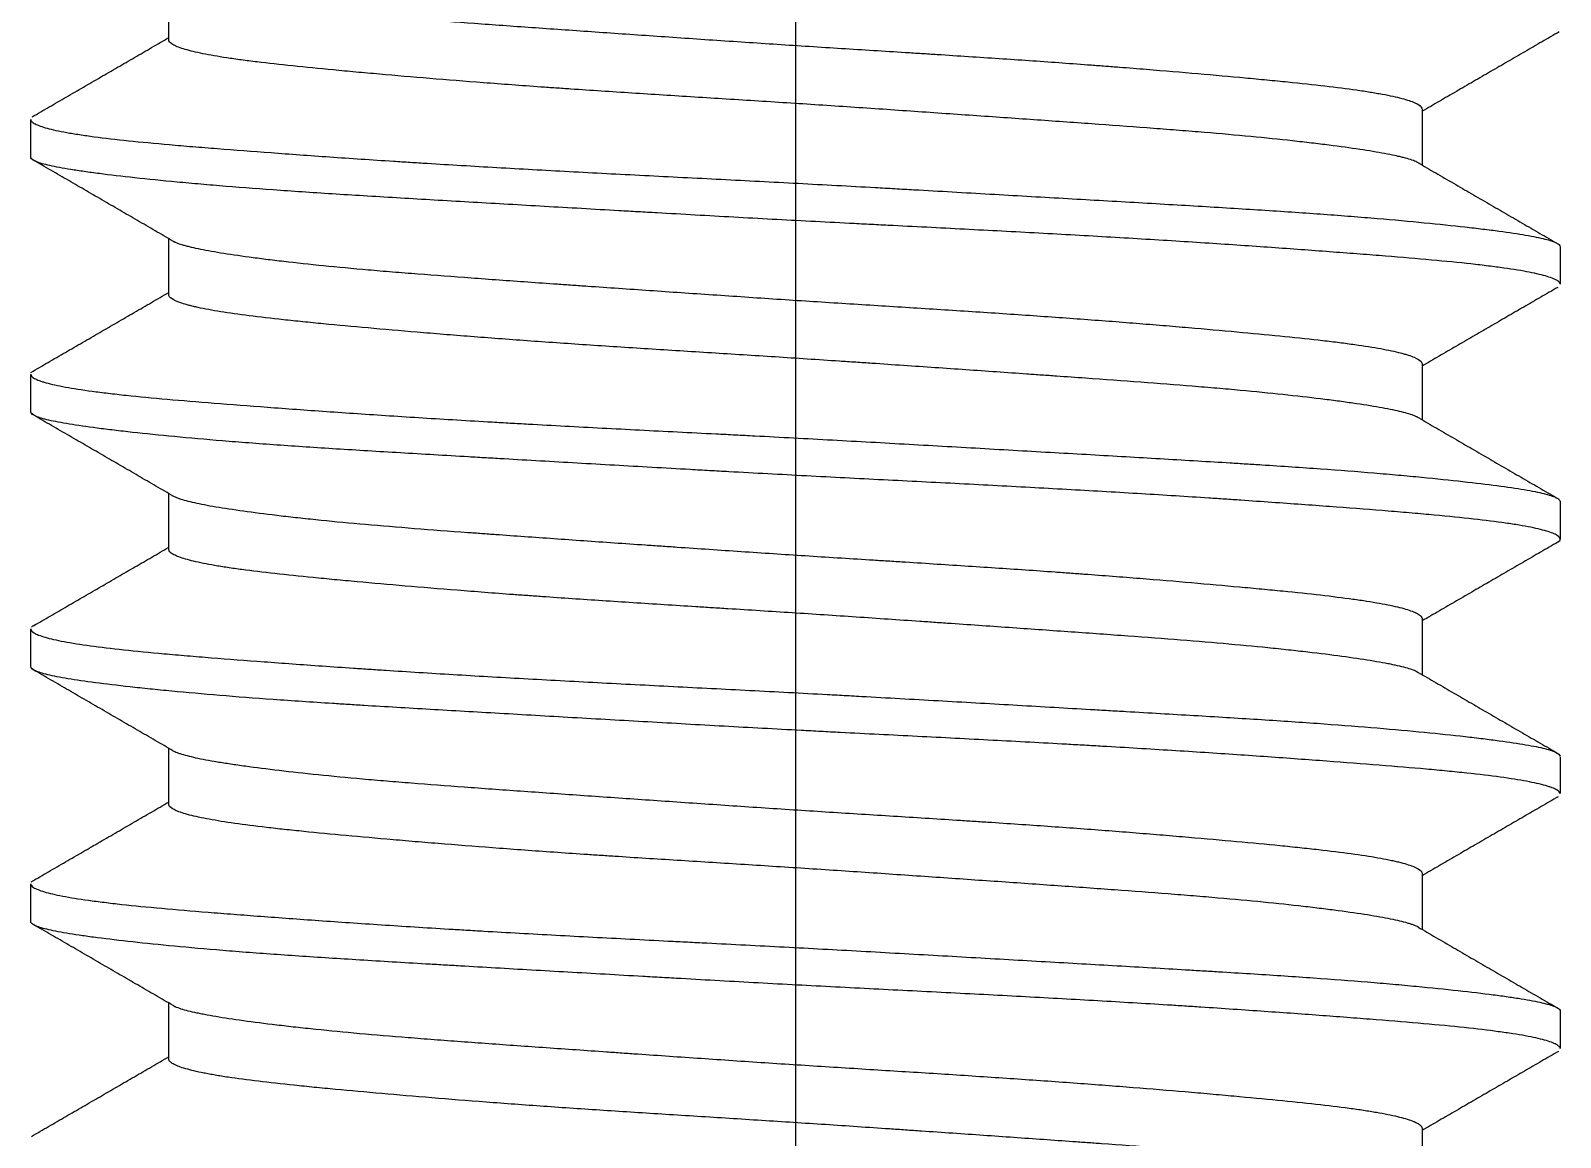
# Model space of a CAD drawing. Extents: x 0 to 1128, y 0 to 827.
# Drawn here: x 300.36 to 306.36, y 208.86 to 213.2 of the extents above; entities that cross this region are included whole.
import ezdxf

# ---------------------------------------------------------------- set-up
doc = ezdxf.new("R2010")
doc.units = 0
doc.header["$LTSCALE"] = 10
doc.header["$MEASUREMENT"] = 0
doc.linetypes.add('CENTER', pattern=[2, 1.25, -0.25, 0.25, -0.25])
doc.layers.add('1', color=7, linetype='CONTINUOUS')

msp = doc.modelspace()

# ---------------------------------------------------------------- linework, layer by layer
at = {"layer": '1', "color": 1, "linetype": 'CENTER', "lineweight": -3, "ltscale": 3}
msp.add_line((303.359, 275.5328), (303.359, 195.1403), dxfattribs=at)
at = {"layer": '1', "color": 7, "linetype": 'Continuous', "lineweight": -3}
for p, q in [((300.9005, 213.1649), (300.9005, 213.3851)), ((305.8175, 212.8937), (305.8175, 212.6741)), ((300.359, 212.7062), (300.359, 212.8528)), ((300.9005, 212.1654), (300.9005, 212.3853)), ((306.359, 212.3525), (306.359, 212.207)), ((300.359, 211.707), (300.359, 211.8521)), ((305.8175, 211.8941), (305.8175, 211.6742)), ((300.9005, 211.165), (300.9005, 211.385)), ((306.359, 211.3525), (306.359, 211.2063)), ((305.8175, 210.8941), (305.8175, 210.674)), ((300.359, 210.7068), (300.359, 210.8528)), ((300.9005, 210.1651), (300.9005, 210.3851)), ((306.359, 210.3521), (306.359, 210.2071)), ((305.8175, 209.8938), (305.8175, 209.6741)), ((300.359, 209.7066), (300.359, 209.8523)), ((300.9005, 209.1654), (300.9005, 209.3854)), ((306.359, 209.353), (306.359, 209.2065)), ((305.8175, 208.8943), (305.8175, 208.674))]:
    msp.add_line(p, q, dxfattribs=at)
for points, knots in [([(300.9089, 213.3806), (300.9106, 213.3793), (300.9125, 213.378), (300.9238, 213.3715), (300.9506, 213.3611), (300.994, 213.3506), (301.0329, 213.3427), (301.0539, 213.3387), (301.0773, 213.3346), (301.0934, 213.3319), (301.1018, 213.3305), (301.1448, 213.3236), (301.221, 213.3125), (301.357, 213.2957), (301.462, 213.2843), (301.5463, 213.2759), (301.5754, 213.2731), (301.6348, 213.2676), (301.6652, 213.2648), (301.7583, 213.2568), (301.8877, 213.2463), (302.0276, 213.2359), (302.1365, 213.2279), (302.1734, 213.2252), (302.2487, 213.2198), (302.2867, 213.2171), (302.4017, 213.209), (302.5578, 213.1981), (302.7192, 213.1869), (302.8422, 213.1784), (302.8836, 213.1755), (302.967, 213.1698), (303.0091, 213.1669), (303.1354, 213.1583), (303.2194, 213.1527), (303.3874, 213.1417), (303.4713, 213.1363), (303.6389, 213.1257), (303.7226, 213.1205), (303.8271, 213.1139), (303.848, 213.1126), (303.8896, 213.11), (303.9516, 213.106), (304.0127, 213.1021), (304.1338, 213.0942), (304.2922, 213.0836), (304.4636, 213.0712), (304.5564, 213.0642), (304.5934, 213.0614), (304.6117, 213.06), (304.6663, 213.0557), (304.7019, 213.0529), (304.8067, 213.0444), (304.8738, 213.0387), (305.0024, 213.0275), (305.064, 213.022), (305.1521, 213.0138), (305.1808, 213.0111), (305.2228, 213.0071), (305.2366, 213.0058), (305.2637, 213.0031), (305.2771, 213.0018), (305.3426, 212.9952), (305.4398, 212.9847), (305.5223, 212.9742), (305.5785, 212.9661), (305.6053, 212.9621), (305.6299, 212.958), (305.6458, 212.9552), (305.6535, 212.9538), (305.6909, 212.9469), (305.7418, 212.9357), (305.7929, 212.9187), (305.8101, 212.9073), (305.8163, 212.8991), (305.8174, 212.8965), (305.8175, 212.894)], [0, 0, 0, 0, 0.008082, 0.008082, 0.041757, 0.075432, 0.075432, 0.092269, 0.100687, 0.100687, 0.109106, 0.109106, 0.142781, 0.176455, 0.21013, 0.21013, 0.226967, 0.226967, 0.243804, 0.243804, 0.277479, 0.311154, 0.311154, 0.327991, 0.327991, 0.344828, 0.344828, 0.378503, 0.412177, 0.412177, 0.429015, 0.429015, 0.445852, 0.445852, 0.479526, 0.479526, 0.513201, 0.513201, 0.546876, 0.546876, 0.555294, 0.555294, 0.563713, 0.58055, 0.58055, 0.614225, 0.647899, 0.656318, 0.656318, 0.664737, 0.664737, 0.681574, 0.681574, 0.715249, 0.715249, 0.748923, 0.748923, 0.76576, 0.76576, 0.774179, 0.774179, 0.782598, 0.782598, 0.816272, 0.849947, 0.849947, 0.866784, 0.875203, 0.875203, 0.883621, 0.883621, 0.917296, 0.950971, 0.984645, 0.984645, 1, 1, 1, 1]), ([(305.8054, 212.6812), (305.8019, 212.6833), (305.7877, 212.6907), (305.7609, 212.6993), (305.734, 212.7059), (305.7227, 212.7086), (305.7168, 212.7099), (305.6982, 212.7139), (305.6849, 212.7166), (305.6419, 212.7246), (305.5768, 212.7354), (305.4964, 212.7465), (305.4302, 212.7549), (305.4072, 212.7577), (305.3712, 212.762), (305.3589, 212.7634), (305.3339, 212.7662), (305.3213, 212.7677), (305.257, 212.7747), (305.2025, 212.7804), (305.0874, 212.7913), (305.0268, 212.7967), (304.9315, 212.8046), (304.8826, 212.8086), (304.8321, 212.8125), (304.798, 212.8152), (304.7807, 212.8165), (304.6937, 212.8231), (304.5506, 212.8336), (304.325, 212.8496), (304.1672, 212.8606), (304.0461, 212.869), (304.0052, 212.8719), (303.9232, 212.8775), (303.8822, 212.8804), (303.7586, 212.8889), (303.6758, 212.8946), (303.5092, 212.9058), (303.4254, 212.9114), (303.2991, 212.9195), (303.2568, 212.9222), (303.1721, 212.9276), (303.1299, 212.9302), (303.0042, 212.9381), (302.8386, 212.9485), (302.677, 212.9589), (302.5572, 212.9668), (302.4977, 212.9709), (302.4387, 212.9749), (302.3996, 212.9776), (302.38, 212.979), (302.2833, 212.9859), (302.1334, 212.9969), (301.9223, 213.0137), (301.7908, 213.025), (301.7116, 213.0321), (301.6959, 213.0335), (301.665, 213.0362), (301.6497, 213.0376), (301.6046, 213.0418), (301.5754, 213.0445), (301.4903, 213.0525), (301.3836, 213.0629), (301.2787, 213.0747), (301.2257, 213.0813), (301.205, 213.084), (301.1949, 213.0853), (301.1652, 213.0893), (301.1464, 213.092), (301.0933, 213.1001), (301.0307, 213.111), (300.9842, 213.1222), (300.9555, 213.1307), (300.947, 213.1335), (300.932, 213.1392), (300.9255, 213.1421), (300.9095, 213.1507), (300.9032, 213.1563), (300.9006, 213.1633), (300.9004, 213.1649), (300.9005, 213.1664)], [0, 0, 0, 0, 0.014009, 0.047683, 0.056102, 0.056102, 0.064521, 0.064521, 0.081358, 0.081358, 0.115032, 0.148707, 0.148707, 0.165544, 0.165544, 0.173963, 0.173963, 0.182382, 0.182382, 0.216056, 0.216056, 0.249731, 0.249731, 0.266568, 0.274987, 0.274987, 0.283405, 0.283405, 0.31708, 0.350754, 0.384429, 0.384429, 0.401266, 0.401266, 0.418103, 0.418103, 0.451778, 0.451778, 0.485453, 0.485453, 0.50229, 0.50229, 0.519127, 0.519127, 0.552802, 0.586476, 0.586476, 0.603313, 0.611732, 0.611732, 0.620151, 0.620151, 0.653825, 0.6875, 0.721174, 0.721174, 0.729593, 0.729593, 0.738012, 0.738012, 0.754849, 0.754849, 0.788523, 0.822198, 0.830617, 0.830617, 0.839035, 0.839035, 0.855873, 0.855873, 0.889547, 0.923222, 0.923222, 0.940059, 0.940059, 0.956896, 0.956896, 0.990571, 0.990571, 1, 1, 1, 1]), ([(300.359, 212.8532), (300.359, 212.8529), (300.359, 212.8525), (300.3592, 212.8508), (300.3596, 212.8495), (300.3612, 212.8467), (300.3645, 212.8425), (300.3707, 212.8383), (300.3869, 212.8299), (300.4184, 212.8186), (300.4699, 212.8074), (300.5161, 212.7991), (300.5328, 212.7964), (300.5688, 212.7909), (300.5879, 212.7881), (300.6487, 212.7801), (300.7386, 212.7696), (300.846, 212.7594), (300.9332, 212.7517), (300.9784, 212.7479), (301.0262, 212.744), (301.0586, 212.7414), (301.0751, 212.7401), (301.1586, 212.7335), (301.2288, 212.7282), (301.3757, 212.7173), (301.5291, 212.7062), (301.6957, 212.695), (301.8041, 212.6879), (301.826, 212.6865), (301.8701, 212.6837), (301.9366, 212.6796), (302.0042, 212.6754), (302.1407, 212.6673), (302.3263, 212.6567), (302.5192, 212.6463), (302.6667, 212.6386), (302.7163, 212.6361), (302.8164, 212.6309), (302.8666, 212.6284), (303.0173, 212.6207), (303.1178, 212.6156), (303.3192, 212.6052), (303.42, 212.5998), (303.5714, 212.5915), (303.6471, 212.5873), (303.723, 212.5831), (303.7735, 212.5802), (303.7988, 212.5788), (303.9248, 212.5717), (304.0239, 212.566), (304.2191, 212.5548), (304.4111, 212.5438), (304.597, 212.5331), (304.734, 212.5252), (304.7793, 212.5225), (304.8681, 212.5173), (304.9117, 212.5147), (305.0402, 212.507), (305.2054, 212.4968), (305.3583, 212.4865), (305.4683, 212.4785), (305.5041, 212.4758), (305.5568, 212.4717), (305.5741, 212.4703), (305.6081, 212.4675), (305.6918, 212.4606), (305.8303, 212.4479), (305.9365, 212.4368), (306.0098, 212.4285), (306.0448, 212.4244), (306.0774, 212.4203), (306.0986, 212.4176), (306.1089, 212.4163), (306.1589, 212.4095), (306.1938, 212.4043), (306.2537, 212.3939), (306.3038, 212.3838), (306.3341, 212.3736), (306.3493, 212.3659), (306.353, 212.3632), (306.3575, 212.3584), (306.3587, 212.3563), (306.3589, 212.354)], [0, 0, 0, 0, 0.002067, 0.002067, 0.010138, 0.010138, 0.018208, 0.03435, 0.03435, 0.066633, 0.098916, 0.098916, 0.115057, 0.115057, 0.131199, 0.131199, 0.163482, 0.195765, 0.195765, 0.211907, 0.219977, 0.219977, 0.228048, 0.228048, 0.260331, 0.260331, 0.292614, 0.324897, 0.324897, 0.332968, 0.332968, 0.341039, 0.35718, 0.35718, 0.389463, 0.421746, 0.421746, 0.437888, 0.437888, 0.454029, 0.454029, 0.486312, 0.486312, 0.518595, 0.518595, 0.534737, 0.542808, 0.542808, 0.550878, 0.550878, 0.583161, 0.583161, 0.615444, 0.647728, 0.647728, 0.663869, 0.663869, 0.680011, 0.680011, 0.712294, 0.744577, 0.744577, 0.760718, 0.760718, 0.768789, 0.768789, 0.77686, 0.809143, 0.841426, 0.841426, 0.857567, 0.865638, 0.865638, 0.873709, 0.873709, 0.905992, 0.905992, 0.938275, 0.970558, 0.970558, 0.986699, 0.986699, 1, 1, 1, 1]), ([(306.3589, 212.2073), (306.3584, 212.2113), (306.3551, 212.2154), (306.3447, 212.2224), (306.3392, 212.2252), (306.3256, 212.2309), (306.3176, 212.2338), (306.2898, 212.2422), (306.243, 212.2535), (306.1766, 212.2644), (306.1194, 212.2725), (306.0991, 212.2752), (306.0667, 212.2792), (306.0556, 212.2805), (306.0328, 212.2832), (305.9747, 212.2898), (305.858, 212.3014), (305.7378, 212.3115), (305.6413, 212.3193), (305.5915, 212.3232), (305.5394, 212.3271), (305.5041, 212.3298), (305.4861, 212.3312), (305.3954, 212.338), (305.3197, 212.3435), (305.1625, 212.3547), (304.9994, 212.3659), (304.8245, 212.377), (304.6889, 212.3853), (304.6428, 212.388), (304.55, 212.3934), (304.5032, 212.3961), (304.3619, 212.4041), (304.1707, 212.4144), (303.9738, 212.4246), (303.824, 212.4322), (303.7738, 212.4348), (303.6978, 212.4386), (303.6724, 212.4399), (303.6216, 212.4425), (303.5962, 212.4438), (303.4695, 212.4503), (303.3685, 212.4556), (303.167, 212.4665), (303.0665, 212.4721), (302.9163, 212.4806), (302.8413, 212.4848), (302.7665, 212.4891), (302.7167, 212.4919), (302.6917, 212.4933), (302.5675, 212.5004), (302.4702, 212.506), (302.2795, 212.517), (302.0927, 212.5277), (301.9137, 212.5381), (301.7825, 212.5459), (301.7391, 212.5485), (301.6543, 212.5537), (301.6128, 212.5562), (301.4908, 212.5639), (301.4129, 212.5691), (301.2639, 212.5795), (301.1929, 212.5849), (301.0914, 212.5932), (301.0585, 212.596), (301.0104, 212.6002), (300.9945, 212.6016), (300.9635, 212.6044), (300.8873, 212.6115), (300.7631, 212.6241), (300.6704, 212.635), (300.6076, 212.6431), (300.5878, 212.6458), (300.5505, 212.6511), (300.5329, 212.6537), (300.4839, 212.6616), (300.4565, 212.6668), (300.4116, 212.6769), (300.3768, 212.687), (300.362, 212.6973), (300.3592, 212.7039), (300.359, 212.7052), (300.359, 212.7064)], [0, 0, 0, 0, 0.024019, 0.024019, 0.04016, 0.04016, 0.056302, 0.056302, 0.088585, 0.120868, 0.120868, 0.137009, 0.137009, 0.14508, 0.14508, 0.153151, 0.185434, 0.217717, 0.217717, 0.233859, 0.241929, 0.241929, 0.25, 0.25, 0.282283, 0.282283, 0.314566, 0.346849, 0.346849, 0.362991, 0.362991, 0.379132, 0.379132, 0.411415, 0.443699, 0.443699, 0.45984, 0.45984, 0.467911, 0.467911, 0.475982, 0.475982, 0.508265, 0.508265, 0.540548, 0.540548, 0.556689, 0.56476, 0.56476, 0.572831, 0.572831, 0.605114, 0.605114, 0.637397, 0.66968, 0.66968, 0.685822, 0.685822, 0.701963, 0.701963, 0.734246, 0.734246, 0.766529, 0.766529, 0.782671, 0.782671, 0.790742, 0.790742, 0.798812, 0.831095, 0.863378, 0.863378, 0.87952, 0.87952, 0.895662, 0.895662, 0.927945, 0.927945, 0.960228, 0.992511, 0.992511, 1, 1, 1, 1]), ([(300.9186, 212.3747), (300.9267, 212.3705), (300.9376, 212.3663), (300.9557, 212.3607), (300.9603, 212.3594), (300.97, 212.3568), (300.9852, 212.3528), (301.0028, 212.3489), (301.041, 212.3409), (301.0999, 212.3302), (301.1841, 212.3178), (301.2372, 212.3108), (301.259, 212.308), (301.2702, 212.3065), (301.3042, 212.3023), (301.3277, 212.2994), (301.4008, 212.2909), (301.4528, 212.2853), (301.5633, 212.2741), (301.6218, 212.2687), (301.7144, 212.2606), (301.7461, 212.2579), (301.7949, 212.2539), (301.8114, 212.2526), (301.8446, 212.2499), (301.8614, 212.2486), (301.9459, 212.242), (302.0854, 212.2315), (302.2333, 212.2209), (302.3475, 212.2128), (302.4054, 212.2088), (302.4645, 212.2046), (302.5041, 212.2018), (302.5241, 212.2004), (302.6244, 212.1935), (302.7864, 212.1822), (303.0339, 212.1652), (303.2019, 212.1539), (303.3291, 212.1455), (303.3718, 212.1427), (303.4565, 212.1373), (303.4987, 212.1346), (303.6247, 212.1266), (303.7914, 212.1162), (303.9553, 212.1058), (304.0772, 212.0979), (304.1176, 212.0952), (304.1981, 212.0898), (304.2378, 212.0871), (304.3554, 212.079), (304.508, 212.0681), (304.6524, 212.0569), (304.7575, 212.0484), (304.792, 212.0456), (304.86, 212.0399), (304.8936, 212.037), (304.9916, 212.0285), (305.0537, 212.0229), (305.1714, 212.0121), (305.2828, 212.0015), (305.3814, 211.991), (305.4389, 211.9844), (305.4501, 211.9831), (305.4721, 211.9804), (305.5044, 211.9764), (305.5343, 211.9724), (305.5913, 211.9644), (305.6592, 211.9536), (305.7178, 211.941), (305.744, 211.9339), (305.7539, 211.9311), (305.7587, 211.9296), (305.772, 211.9253), (305.7797, 211.9225), (305.7998, 211.9139), (305.8088, 211.9083), (305.816, 211.8998), (305.8173, 211.897), (305.8175, 211.8942)], [0, 0, 0, 0, 0.027292, 0.027292, 0.035821, 0.035821, 0.04435, 0.061408, 0.061408, 0.095524, 0.129639, 0.138168, 0.138168, 0.146697, 0.146697, 0.163755, 0.163755, 0.197871, 0.197871, 0.231986, 0.231986, 0.249044, 0.249044, 0.257573, 0.257573, 0.266102, 0.266102, 0.300218, 0.334334, 0.334334, 0.351391, 0.35992, 0.35992, 0.368449, 0.368449, 0.402565, 0.436681, 0.470796, 0.470796, 0.487854, 0.487854, 0.504912, 0.504912, 0.539028, 0.573144, 0.573144, 0.590201, 0.590201, 0.607259, 0.607259, 0.641375, 0.675491, 0.675491, 0.692548, 0.692548, 0.709606, 0.709606, 0.743722, 0.743722, 0.777838, 0.811953, 0.811953, 0.820482, 0.820482, 0.829011, 0.846069, 0.846069, 0.880185, 0.914301, 0.922829, 0.922829, 0.931358, 0.931358, 0.948416, 0.948416, 0.982532, 0.982532, 1, 1, 1, 1]), ([(305.8004, 211.684), (305.7957, 211.6865), (305.7901, 211.689), (305.7694, 211.6967), (305.733, 211.7071), (305.6803, 211.7176), (305.6194, 211.7284), (305.5849, 211.7338), (305.5268, 211.7422), (305.5065, 211.745), (305.4642, 211.7506), (305.4421, 211.7534), (305.3735, 211.7618), (305.2751, 211.7731), (305.1491, 211.7856), (305.0737, 211.7925), (305.043, 211.7952), (305.0275, 211.7965), (304.9805, 211.8006), (304.9485, 211.8032), (304.8509, 211.8111), (304.7159, 211.8215), (304.5715, 211.832), (304.4596, 211.84), (304.4217, 211.8427), (304.364, 211.8468), (304.3446, 211.8482), (304.3056, 211.8509), (304.2861, 211.8523), (304.188, 211.8592), (304.029, 211.8702), (303.8658, 211.8815), (303.7418, 211.89), (303.6795, 211.8943), (303.6165, 211.8985), (303.5744, 211.9014), (303.5532, 211.9028), (303.4475, 211.9099), (303.3634, 211.9154), (303.1958, 211.9261), (303.029, 211.9366), (302.8637, 211.9469), (302.7404, 211.9548), (302.6993, 211.9575), (302.6183, 211.9628), (302.5782, 211.9654), (302.4594, 211.9734), (302.3046, 211.9842), (302.1569, 211.9953), (302.0488, 212.0037), (302.0133, 212.0065), (301.9431, 212.0122), (301.9087, 212.0151), (301.8079, 212.0235), (301.7438, 212.0292), (301.6213, 212.0402), (301.5631, 212.0456), (301.4802, 212.0535), (301.4398, 212.0575), (301.4012, 212.0614), (301.3759, 212.0641), (301.3634, 212.0654), (301.3023, 212.072), (301.2125, 212.0825), (301.1007, 212.0984), (301.0415, 212.1094), (301.0095, 212.1165), (301.0033, 212.1179), (300.9915, 212.1207), (300.9747, 212.1249), (300.9603, 212.1292), (300.9347, 212.1377), (300.9092, 212.149), (300.9004, 212.1604), (300.9005, 212.166), (300.9005, 212.1662)], [0, 0, 0, 0, 0.015997, 0.015997, 0.049891, 0.083785, 0.083785, 0.117678, 0.117678, 0.134625, 0.134625, 0.151572, 0.151572, 0.185466, 0.219359, 0.227833, 0.227833, 0.236306, 0.236306, 0.253253, 0.253253, 0.287147, 0.32104, 0.32104, 0.337987, 0.337987, 0.346461, 0.346461, 0.354934, 0.354934, 0.388828, 0.422721, 0.422721, 0.439668, 0.448142, 0.448142, 0.456615, 0.456615, 0.490509, 0.490509, 0.524402, 0.558296, 0.558296, 0.575243, 0.575243, 0.59219, 0.59219, 0.626083, 0.659977, 0.659977, 0.676924, 0.676924, 0.693871, 0.693871, 0.727764, 0.727764, 0.761658, 0.761658, 0.778605, 0.787078, 0.787078, 0.795552, 0.795552, 0.829445, 0.863339, 0.897233, 0.897233, 0.905706, 0.905706, 0.91418, 0.931126, 0.931126, 0.96502, 0.998914, 1, 1, 1, 1]), ([(300.359, 211.8539), (300.359, 211.8537), (300.359, 211.8534), (300.3589, 211.8478), (300.3639, 211.8423), (300.379, 211.8338), (300.3854, 211.831), (300.3969, 211.8267), (300.401, 211.8253), (300.41, 211.8225), (300.4339, 211.8154), (300.4907, 211.8028), (300.5604, 211.7919), (300.62, 211.7839), (300.6516, 211.7799), (300.6859, 211.7759), (300.7094, 211.7733), (300.7215, 211.7719), (300.7833, 211.7654), (300.8904, 211.7551), (301.0135, 211.7449), (301.1446, 211.7346), (301.2142, 211.7293), (301.3246, 211.7211), (301.3626, 211.7183), (301.4397, 211.7127), (301.479, 211.7099), (301.5989, 211.7015), (301.7642, 211.6903), (301.9405, 211.6793), (302.0768, 211.6711), (302.1229, 211.6684), (302.1932, 211.6643), (302.2168, 211.663), (302.2641, 211.6603), (302.3827, 211.6537), (302.5996, 211.642), (302.797, 211.6319), (302.9468, 211.6243), (303.0221, 211.6205), (303.0981, 211.6166), (303.1489, 211.614), (303.1744, 211.6127), (303.3018, 211.6061), (303.4032, 211.6007), (303.6048, 211.5897), (303.8054, 211.5785), (304.0037, 211.5672), (304.1516, 211.5587), (304.2008, 211.5559), (304.2981, 211.5503), (304.3461, 211.5475), (304.4886, 211.5394), (304.6742, 211.5287), (304.851, 211.5183), (304.9803, 211.5106), (305.0229, 211.508), (305.0858, 211.5041), (305.1067, 211.5028), (305.1479, 211.5003), (305.2497, 211.4938), (305.3458, 211.4874), (305.4923, 211.4768), (305.562, 211.4714), (305.6612, 211.4631), (305.7094, 211.4589), (305.7555, 211.4546), (305.7858, 211.4518), (305.8007, 211.4504), (305.874, 211.4433), (305.9279, 211.4377), (306.0264, 211.4267), (306.1158, 211.4159), (306.1869, 211.4053), (306.2332, 211.3975), (306.2475, 211.3949), (306.2734, 211.3897), (306.285, 211.3872), (306.3161, 211.3795), (306.3473, 211.3695), (306.3584, 211.3592), (306.359, 211.3538)], [0, 0, 0, 0, 0.001546, 0.001546, 0.033763, 0.033763, 0.049871, 0.049871, 0.057925, 0.057925, 0.065979, 0.098196, 0.130412, 0.130412, 0.146521, 0.154575, 0.154575, 0.162629, 0.162629, 0.194845, 0.227062, 0.227062, 0.259278, 0.259278, 0.275387, 0.275387, 0.291495, 0.291495, 0.323711, 0.355928, 0.355928, 0.372036, 0.372036, 0.38009, 0.38009, 0.388144, 0.420361, 0.452577, 0.452577, 0.468686, 0.47674, 0.47674, 0.484794, 0.484794, 0.51701, 0.51701, 0.549227, 0.581443, 0.581443, 0.597552, 0.597552, 0.61366, 0.61366, 0.645877, 0.678093, 0.678093, 0.694201, 0.694201, 0.702255, 0.702255, 0.71031, 0.742526, 0.742526, 0.774743, 0.774743, 0.790851, 0.798905, 0.798905, 0.806959, 0.806959, 0.839176, 0.839176, 0.871392, 0.903609, 0.903609, 0.919717, 0.919717, 0.935825, 0.935825, 0.968042, 1, 1, 1, 1]), ([(306.351, 211.1948), (306.3517, 211.1953), (306.3541, 211.197), (306.3559, 211.1988), (306.3578, 211.2015), (306.3584, 211.2028), (306.36, 211.2096), (306.3561, 211.2151), (306.3382, 211.2263), (306.3102, 211.2375), (306.2622, 211.2488), (306.2183, 211.2572), (306.2024, 211.26), (306.1683, 211.2655), (306.1501, 211.2682), (306.092, 211.2763), (306.0055, 211.2868), (305.9011, 211.2971), (305.8159, 211.3048), (305.7863, 211.3073), (305.7402, 211.3112), (305.7246, 211.3125), (305.6929, 211.3151), (305.6126, 211.3216), (305.5268, 211.3281), (305.3826, 211.3389), (305.307, 211.3444), (305.1884, 211.3528), (305.1278, 211.3571), (305.0652, 211.3613), (305.023, 211.3641), (305.0017, 211.3655), (304.8944, 211.3726), (304.8065, 211.3781), (304.6265, 211.389), (304.4424, 211.3997), (304.2501, 211.4101), (304.1028, 211.4179), (304.053, 211.4205), (303.9536, 211.4256), (303.9038, 211.4281), (303.7542, 211.4358), (303.654, 211.4408), (303.4528, 211.4512), (303.3519, 211.4565), (303.1999, 211.4648), (303.1491, 211.4676), (303.0728, 211.4718), (303.0474, 211.4732), (302.9968, 211.476), (302.8707, 211.4831), (302.6475, 211.4958), (302.4542, 211.5069), (302.3113, 211.5151), (302.2403, 211.5192), (302.1701, 211.5233), (302.1235, 211.5259), (302.1002, 211.5273), (301.9849, 211.534), (301.8063, 211.5444), (301.5557, 211.5596), (301.4, 211.5699), (301.2877, 211.5779), (301.251, 211.5806), (301.1798, 211.586), (301.1452, 211.5888), (301.0447, 211.5971), (300.9189, 211.6082), (300.8095, 211.6194), (300.7336, 211.6278), (300.7094, 211.6305), (300.6746, 211.6347), (300.6633, 211.636), (300.6413, 211.6388), (300.5879, 211.6455), (300.5058, 211.6574), (300.4522, 211.6676), (300.4194, 211.6753), (300.4048, 211.6791), (300.393, 211.6829), (300.3857, 211.6855), (300.3824, 211.6868), (300.3676, 211.6932), (300.3609, 211.6984), (300.3591, 211.7045), (300.359, 211.7053), (300.359, 211.7062)], [0, 0, 0, 0, 0.002898, 0.010774, 0.010774, 0.018649, 0.018649, 0.050151, 0.050151, 0.081653, 0.113155, 0.113155, 0.128906, 0.128906, 0.144657, 0.144657, 0.176159, 0.207661, 0.207661, 0.223412, 0.223412, 0.231288, 0.231288, 0.239163, 0.270665, 0.270665, 0.302167, 0.302167, 0.317918, 0.325794, 0.325794, 0.333669, 0.333669, 0.365171, 0.365171, 0.396673, 0.428175, 0.428175, 0.443927, 0.443927, 0.459678, 0.459678, 0.49118, 0.49118, 0.522682, 0.522682, 0.538433, 0.538433, 0.546308, 0.546308, 0.554184, 0.585686, 0.617188, 0.617188, 0.632939, 0.640814, 0.640814, 0.64869, 0.64869, 0.680192, 0.711694, 0.743196, 0.743196, 0.758947, 0.758947, 0.774698, 0.774698, 0.8062, 0.837702, 0.837702, 0.853453, 0.853453, 0.861328, 0.861328, 0.869204, 0.900706, 0.932208, 0.932208, 0.947959, 0.955834, 0.955834, 0.96371, 0.96371, 0.995212, 0.995212, 1, 1, 1, 1]), ([(300.9131, 211.3777), (300.9211, 211.3728), (300.9454, 211.3627), (300.9854, 211.3526), (301.0229, 211.3447), (301.0364, 211.342), (301.0658, 211.3366), (301.0814, 211.3338), (301.1312, 211.3257), (301.2052, 211.3147), (301.294, 211.3034), (301.3663, 211.2949), (301.3913, 211.2921), (301.4433, 211.2864), (301.4703, 211.2836), (301.5534, 211.2751), (301.6117, 211.2696), (301.734, 211.2588), (301.8619, 211.2483), (302.0011, 211.2378), (302.0917, 211.2312), (302.11, 211.2298), (302.1468, 211.2272), (302.2022, 211.2232), (302.2585, 211.2191), (302.3723, 211.2111), (302.5272, 211.2002), (302.7086, 211.1876), (302.8118, 211.1805), (302.8533, 211.1776), (302.8742, 211.1762), (302.9367, 211.1719), (302.9784, 211.169), (303.1037, 211.1605), (303.1874, 211.1548), (303.3552, 211.1437), (303.4392, 211.1383), (303.5655, 211.1304), (303.6076, 211.1277), (303.6709, 211.1237), (303.692, 211.1224), (303.7341, 211.1198), (303.755, 211.1185), (303.8593, 211.1119), (304.0236, 211.1015), (304.1827, 211.0909), (304.3002, 211.0828), (304.3584, 211.0788), (304.4159, 211.0746), (304.4541, 211.0718), (304.4731, 211.0704), (304.5674, 211.0634), (304.713, 211.0522), (304.9159, 211.0353), (305.0409, 211.0241), (305.1308, 211.0158), (305.1601, 211.0131), (305.2167, 211.0077), (305.2441, 211.0051), (305.3235, 210.9971), (305.4223, 210.9867), (305.5069, 210.9762), (305.5648, 210.9681), (305.5832, 210.9654), (305.6182, 210.96), (305.6346, 210.9572), (305.6806, 210.9489), (305.7334, 210.9378), (305.7697, 210.9265), (305.7906, 210.918), (305.7965, 210.9151), (305.8062, 210.9094), (305.81, 210.9065), (305.8157, 210.9005), (305.8173, 210.8973), (305.8175, 210.8942)], [0, 0, 0, 0, 0.031724, 0.065618, 0.065618, 0.082565, 0.082565, 0.099511, 0.099511, 0.133405, 0.167299, 0.167299, 0.184246, 0.184246, 0.201193, 0.201193, 0.235086, 0.235086, 0.26898, 0.302874, 0.302874, 0.311347, 0.311347, 0.319821, 0.336768, 0.336768, 0.370661, 0.404555, 0.413028, 0.413028, 0.421502, 0.421502, 0.438449, 0.438449, 0.472342, 0.472342, 0.506236, 0.506236, 0.523183, 0.523183, 0.531656, 0.531656, 0.54013, 0.54013, 0.574024, 0.607917, 0.607917, 0.624864, 0.633338, 0.633338, 0.641811, 0.641811, 0.675705, 0.709598, 0.743492, 0.743492, 0.760439, 0.760439, 0.777386, 0.777386, 0.81128, 0.845173, 0.845173, 0.86212, 0.86212, 0.879067, 0.879067, 0.912961, 0.946855, 0.946855, 0.963801, 0.963801, 0.980748, 0.980748, 1, 1, 1, 1]), ([(305.7987, 210.6849), (305.7919, 210.6884), (305.7701, 210.6969), (305.7318, 210.7068), (305.7, 210.7135), (305.6868, 210.7162), (305.6798, 210.7175), (305.6583, 210.7215), (305.643, 210.7242), (305.5942, 210.7324), (305.5216, 210.7433), (305.4341, 210.7545), (305.3628, 210.763), (305.3381, 210.7658), (305.2868, 210.7715), (305.2601, 210.7743), (305.178, 210.7828), (305.1204, 210.7883), (304.9994, 210.7991), (304.8728, 210.8096), (304.7348, 210.82), (304.6269, 210.828), (304.5904, 210.8306), (304.5168, 210.836), (304.4795, 210.8386), (304.3665, 210.8466), (304.2127, 210.8575), (304.0324, 210.87), (303.9296, 210.8771), (303.8883, 210.88), (303.8676, 210.8814), (303.8054, 210.8857), (303.7638, 210.8885), (303.6391, 210.897), (303.5557, 210.9027), (303.3885, 210.9138), (303.3047, 210.9192), (303.1787, 210.9272), (303.1366, 210.9298), (303.0735, 210.9338), (303.0524, 210.9351), (303.0104, 210.9377), (302.9895, 210.9391), (302.8853, 210.9456), (302.7211, 210.956), (302.5618, 210.9665), (302.4442, 210.9745), (302.3858, 210.9786), (302.3282, 210.9827), (302.2899, 210.9855), (302.2709, 210.9868), (302.1762, 210.9938), (302.0301, 211.005), (301.8259, 211.0219), (301.6999, 211.0331), (301.6092, 211.0413), (301.5796, 211.0441), (301.5223, 211.0495), (301.4946, 211.0521), (301.414, 211.06), (301.3138, 211.0704), (301.2275, 211.0809), (301.1682, 211.0889), (301.1493, 211.0916), (301.1134, 211.097), (301.0965, 211.0998), (301.049, 211.108), (300.9941, 211.119), (300.9556, 211.1303), (300.933, 211.1388), (300.9265, 211.1417), (300.9156, 211.1474), (300.9112, 211.1502), (300.9028, 211.1575), (300.9003, 211.1618), (300.9005, 211.1661)], [0, 0, 0, 0, 0.022283, 0.056251, 0.064742, 0.064742, 0.073234, 0.073234, 0.090218, 0.090218, 0.124185, 0.158153, 0.158153, 0.175136, 0.175136, 0.19212, 0.19212, 0.226088, 0.226088, 0.260055, 0.294022, 0.294022, 0.311006, 0.311006, 0.32799, 0.32799, 0.361957, 0.395925, 0.404417, 0.404417, 0.412908, 0.412908, 0.429892, 0.429892, 0.46386, 0.46386, 0.497827, 0.497827, 0.514811, 0.514811, 0.523303, 0.523303, 0.531794, 0.531794, 0.565762, 0.599729, 0.599729, 0.616713, 0.625205, 0.625205, 0.633697, 0.633697, 0.667664, 0.701632, 0.735599, 0.735599, 0.752583, 0.752583, 0.769566, 0.769566, 0.803534, 0.837501, 0.837501, 0.854485, 0.854485, 0.871469, 0.871469, 0.905436, 0.939404, 0.939404, 0.956387, 0.956387, 0.973371, 0.973371, 1, 1, 1, 1]), ([(300.359, 210.8536), (300.3587, 210.8484), (300.3631, 210.843), (300.3818, 210.832), (300.3963, 210.8264), (300.4257, 210.8179), (300.4367, 210.8151), (300.4614, 210.8095), (300.475, 210.8067), (300.5198, 210.7983), (300.5544, 210.7928), (300.6327, 210.7821), (300.7201, 210.7716), (300.8256, 210.7613), (300.8974, 210.7549), (300.9121, 210.7536), (300.942, 210.751), (300.9572, 210.7497), (301.0035, 210.7458), (301.0353, 210.7432), (301.1334, 210.7355), (301.2024, 210.7302), (301.3473, 210.7194), (301.4233, 210.7138), (301.5427, 210.7054), (301.5833, 210.7026), (301.6457, 210.6984), (301.6668, 210.697), (301.7091, 210.6941), (301.8158, 210.6871), (302.0138, 210.6746), (302.1984, 210.664), (302.3872, 210.6534), (302.4837, 210.6482), (302.6812, 210.6379), (302.7804, 210.6328), (302.9798, 210.6226), (303.08, 210.6175), (303.2813, 210.6071), (303.3824, 210.6018), (303.5094, 210.5949), (303.5349, 210.5935), (303.5858, 210.5907), (303.6113, 210.5893), (303.6874, 210.5851), (303.7378, 210.5822), (303.8881, 210.5737), (304.0861, 210.5625), (304.2791, 210.5514), (304.4221, 210.5432), (304.4694, 210.5405), (304.54, 210.5364), (304.5634, 210.535), (304.61, 210.5323), (304.7255, 210.5257), (304.9254, 210.514), (305.0919, 210.5038), (305.2528, 210.4936), (305.3305, 210.4884), (305.48, 210.4777), (305.5505, 210.4723), (305.6835, 210.4612), (305.8084, 210.4501), (305.9171, 210.4389), (305.9799, 210.4319), (305.9922, 210.4305), (306.0162, 210.4278), (306.028, 210.4264), (306.0624, 210.4222), (306.084, 210.4195), (306.1452, 210.4115), (306.2171, 210.401), (306.2697, 210.3908), (306.3019, 210.3831), (306.3114, 210.3806), (306.3237, 210.3767), (306.3275, 210.3754), (306.3345, 210.3729), (306.3502, 210.3664), (306.3578, 210.3599), (306.3589, 210.3542), (306.359, 210.3538), (306.359, 210.3535)], [0, 0, 0, 0, 0.031186, 0.031186, 0.063402, 0.063402, 0.07951, 0.07951, 0.095619, 0.095619, 0.127835, 0.127835, 0.160052, 0.192268, 0.192268, 0.200322, 0.200322, 0.208376, 0.208376, 0.224484, 0.224484, 0.256701, 0.256701, 0.288917, 0.288917, 0.305026, 0.305026, 0.31308, 0.31308, 0.321134, 0.35335, 0.385567, 0.385567, 0.417783, 0.417783, 0.45, 0.45, 0.482216, 0.482216, 0.514433, 0.514433, 0.522487, 0.522487, 0.530541, 0.530541, 0.546649, 0.546649, 0.578866, 0.611082, 0.611082, 0.62719, 0.62719, 0.635244, 0.635244, 0.643299, 0.675515, 0.707731, 0.707731, 0.739948, 0.739948, 0.772164, 0.772164, 0.804381, 0.836597, 0.836597, 0.844651, 0.844651, 0.852706, 0.852706, 0.868814, 0.868814, 0.90103, 0.933247, 0.933247, 0.949355, 0.949355, 0.957409, 0.957409, 0.965463, 0.99768, 0.99768, 1, 1, 1, 1]), ([(300.3786, 210.8707), (300.378, 210.8705), (300.3773, 210.8702), (300.3712, 210.8673), (300.367, 210.8647), (300.3635, 210.8617), (300.3631, 210.8612), (300.3626, 210.8608)], [0, 0, 0, 0, 0.087498, 0.087498, 0.868732, 0.868732, 1, 1, 1, 1]), ([(306.359, 210.2067), (306.3587, 210.2116), (306.3542, 210.2165), (306.3409, 210.2244), (306.3318, 210.2287), (306.3198, 210.2329), (306.3111, 210.2358), (306.3064, 210.2372), (306.2816, 210.2443), (306.2321, 210.2555), (306.129, 210.2719), (306.0412, 210.2824), (305.9801, 210.289), (305.9676, 210.2903), (305.942, 210.2929), (305.9029, 210.2968), (305.8615, 210.3007), (305.7757, 210.3083), (305.7145, 210.3134), (305.5843, 210.3238), (305.5153, 210.329), (305.4058, 210.3372), (305.3682, 210.3399), (305.2912, 210.3455), (305.252, 210.3484), (305.1323, 210.3568), (304.9674, 210.368), (304.7919, 210.379), (304.6562, 210.3872), (304.5874, 210.3913), (304.517, 210.3953), (304.4697, 210.398), (304.4459, 210.3993), (304.3268, 210.406), (304.134, 210.4163), (303.8384, 210.4315), (303.637, 210.4417), (303.5097, 210.4483), (303.4842, 210.4496), (303.4332, 210.4523), (303.3568, 210.4563), (303.2808, 210.4604), (303.1293, 210.4686), (302.9286, 210.4798), (302.7304, 210.4911), (302.5827, 210.4996), (302.5337, 210.5024), (302.4359, 210.508), (302.3876, 210.5107), (302.2445, 210.519), (302.0583, 210.5297), (301.8811, 210.54), (301.7516, 210.5478), (301.6878, 210.5516), (301.6252, 210.5555), (301.5838, 210.5581), (301.5633, 210.5594), (301.4618, 210.5658), (301.3845, 210.571), (301.237, 210.5815), (301.167, 210.5869), (301.0342, 210.598), (300.9714, 210.6036), (300.8977, 210.6107), (300.8831, 210.6121), (300.8547, 210.6149), (300.8129, 210.6191), (300.7738, 210.6233), (300.699, 210.6316), (300.6086, 210.6425), (300.5366, 210.653), (300.4897, 210.6608), (300.4752, 210.6634), (300.4486, 210.6686), (300.4367, 210.6712), (300.4047, 210.6788), (300.3723, 210.6889), (300.3601, 210.6993), (300.359, 210.7053), (300.359, 210.7061), (300.359, 210.7068)], [0, 0, 0, 0, 0.029124, 0.029124, 0.045232, 0.053286, 0.053286, 0.06134, 0.06134, 0.093556, 0.125773, 0.157989, 0.157989, 0.166044, 0.166044, 0.174098, 0.190206, 0.190206, 0.222422, 0.222422, 0.254639, 0.254639, 0.270747, 0.270747, 0.286855, 0.286855, 0.319072, 0.351288, 0.351288, 0.367397, 0.375451, 0.375451, 0.383505, 0.383505, 0.415721, 0.447938, 0.480154, 0.480154, 0.488208, 0.488208, 0.496263, 0.512371, 0.512371, 0.544587, 0.576804, 0.576804, 0.592912, 0.592912, 0.60902, 0.60902, 0.641237, 0.673453, 0.673453, 0.689561, 0.697616, 0.697616, 0.70567, 0.70567, 0.737886, 0.737886, 0.770103, 0.770103, 0.802319, 0.802319, 0.810373, 0.810373, 0.818427, 0.834536, 0.834536, 0.866752, 0.898969, 0.898969, 0.915077, 0.915077, 0.931185, 0.931185, 0.963402, 0.995618, 0.995618, 1, 1, 1, 1]), ([(300.9113, 210.3789), (300.9148, 210.3766), (300.9191, 210.3742), (300.9273, 210.3706), (300.9306, 210.3692), (300.9376, 210.3666), (300.9413, 210.3653), (300.9614, 210.3587), (301.002, 210.3483), (301.0588, 210.3376), (301.1076, 210.3295), (301.1335, 210.3254), (301.1618, 210.3212), (301.1811, 210.3185), (301.1911, 210.3171), (301.242, 210.31), (301.3305, 210.2987), (301.4326, 210.2875), (301.5416, 210.2763), (301.5994, 210.2707), (301.6915, 210.2625), (301.723, 210.2598), (301.7873, 210.2545), (301.82, 210.2518), (301.9199, 210.244), (302.0578, 210.2335), (302.205, 210.2229), (302.3189, 210.2149), (302.3575, 210.2121), (302.4358, 210.2066), (302.4753, 210.2039), (302.5943, 210.1955), (302.755, 210.1844), (302.9197, 210.173), (303.0448, 210.1645), (303.0867, 210.1616), (303.1711, 210.1559), (303.2136, 210.1531), (303.3407, 210.1447), (303.425, 210.1393), (303.5927, 210.1286), (303.6761, 210.1234), (303.8421, 210.113), (303.9246, 210.1078), (304.0272, 210.1011), (304.0476, 210.0998), (304.0883, 210.0971), (304.1489, 210.0931), (304.2084, 210.0891), (304.3261, 210.0811), (304.4793, 210.0702), (304.6434, 210.0576), (304.7316, 210.0505), (304.7666, 210.0476), (304.7841, 210.0462), (304.8356, 210.0419), (304.8692, 210.0391), (304.9677, 210.0306), (305.0303, 210.025), (305.1495, 210.0141), (305.2061, 210.0088), (305.2864, 210.0009), (305.3124, 209.9982), (305.3502, 209.9943), (305.3626, 209.9929), (305.387, 209.9903), (305.3989, 209.989), (305.4572, 209.9824), (305.5426, 209.9718), (305.6125, 209.9611), (305.6592, 209.9528), (305.681, 209.9487), (305.7006, 209.9445), (305.7132, 209.9417), (305.7193, 209.9402), (305.7481, 209.9331), (305.7855, 209.9218), (305.8057, 209.9104), (305.8152, 209.9013), (305.8172, 209.8979), (305.8175, 209.8944)], [0, 0, 0, 0, 0.015016, 0.015016, 0.023471, 0.023471, 0.031926, 0.031926, 0.065747, 0.099567, 0.099567, 0.116477, 0.124932, 0.124932, 0.133388, 0.133388, 0.167208, 0.201028, 0.201028, 0.234849, 0.234849, 0.251759, 0.251759, 0.268669, 0.268669, 0.302489, 0.33631, 0.33631, 0.35322, 0.35322, 0.37013, 0.37013, 0.403951, 0.437771, 0.437771, 0.454681, 0.454681, 0.471591, 0.471591, 0.505412, 0.505412, 0.539232, 0.539232, 0.573052, 0.573052, 0.581507, 0.581507, 0.589963, 0.606873, 0.606873, 0.640693, 0.674513, 0.682969, 0.682969, 0.691424, 0.691424, 0.708334, 0.708334, 0.742154, 0.742154, 0.775975, 0.775975, 0.792885, 0.792885, 0.80134, 0.80134, 0.809795, 0.809795, 0.843615, 0.877436, 0.877436, 0.894346, 0.902801, 0.902801, 0.911256, 0.911256, 0.945076, 0.978897, 0.978897, 1, 1, 1, 1]), ([(305.8061, 209.6807), (305.8048, 209.6815), (305.8034, 209.6824), (305.7972, 209.6858), (305.7885, 209.6897), (305.7774, 209.6937), (305.7694, 209.6963), (305.7651, 209.6976), (305.7424, 209.7042), (305.698, 209.7147), (305.6073, 209.7307), (305.5309, 209.7417), (305.478, 209.7488), (305.4672, 209.7502), (305.4451, 209.753), (305.4113, 209.7572), (305.3756, 209.7615), (305.3018, 209.7699), (305.2493, 209.7756), (305.1379, 209.7866), (305.079, 209.7921), (305.0011, 209.7988), (304.9853, 209.8001), (304.9533, 209.8028), (304.9371, 209.8042), (304.888, 209.8081), (304.8547, 209.8108), (304.7531, 209.8187), (304.6134, 209.8291), (304.465, 209.8397), (304.3505, 209.8478), (304.3118, 209.8505), (304.2333, 209.856), (304.1934, 209.8588), (304.0735, 209.8671), (303.9119, 209.8784), (303.7471, 209.8897), (303.5807, 209.901), (303.4967, 209.9066), (303.3695, 209.915), (303.3272, 209.9177), (303.2429, 209.9231), (303.2009, 209.9258), (303.0755, 209.9337), (302.9096, 209.944), (302.7257, 209.9557), (302.6247, 209.9624), (302.5843, 209.965), (302.5642, 209.9664), (302.5043, 209.9704), (302.4649, 209.9731), (302.3482, 209.9812), (302.1966, 209.9921), (302.0531, 210.0033), (301.9485, 210.0118), (301.9141, 210.0146), (301.8634, 210.0189), (301.8466, 210.0203), (301.8134, 210.0231), (301.797, 210.0246), (301.7162, 210.0316), (301.6547, 210.0371), (301.538, 210.0479), (301.4827, 210.0532), (301.4046, 210.0611), (301.3668, 210.065), (301.3307, 210.0689), (301.3071, 210.0716), (301.2955, 210.0729), (301.2386, 210.0795), (301.1558, 210.0901), (301.0552, 210.1063), (301.0039, 210.1174), (300.9714, 210.1259), (300.9616, 210.1288), (300.9443, 210.1345), (300.9367, 210.1373), (300.9172, 210.1458), (300.9085, 210.1515), (300.9016, 210.16), (300.9004, 210.163), (300.9005, 210.1659)], [0, 0, 0, 0, 0.005388, 0.005388, 0.022225, 0.030644, 0.030644, 0.039062, 0.039062, 0.072737, 0.106412, 0.140086, 0.140086, 0.148505, 0.148505, 0.156923, 0.173761, 0.173761, 0.207435, 0.207435, 0.24111, 0.24111, 0.249528, 0.249528, 0.257947, 0.257947, 0.274784, 0.274784, 0.308459, 0.342133, 0.342133, 0.358971, 0.358971, 0.375808, 0.375808, 0.409482, 0.443157, 0.443157, 0.476831, 0.476831, 0.493669, 0.493669, 0.510506, 0.510506, 0.544181, 0.577855, 0.586274, 0.586274, 0.594692, 0.594692, 0.61153, 0.61153, 0.645204, 0.678879, 0.678879, 0.695716, 0.695716, 0.704135, 0.704135, 0.712553, 0.712553, 0.746228, 0.746228, 0.779902, 0.779902, 0.79674, 0.805158, 0.805158, 0.813577, 0.813577, 0.847251, 0.880926, 0.914601, 0.914601, 0.931438, 0.931438, 0.948275, 0.948275, 0.98195, 0.98195, 1, 1, 1, 1]), ([(300.359, 209.8534), (300.3588, 209.8486), (300.3626, 209.8437), (300.3728, 209.8373), (300.3754, 209.8358), (300.3811, 209.833), (300.3907, 209.8288), (300.4031, 209.8245), (300.4317, 209.8161), (300.4796, 209.8049), (300.547, 209.7939), (300.5955, 209.7872), (300.6055, 209.7858), (300.6261, 209.7831), (300.6368, 209.7818), (300.6695, 209.7778), (300.6925, 209.7751), (300.7644, 209.7673), (300.8689, 209.757), (300.9901, 209.7469), (301.0873, 209.7391), (301.1208, 209.7365), (301.1899, 209.7312), (301.2256, 209.7285), (301.3348, 209.7203), (301.4865, 209.7092), (301.732, 209.6924), (301.9078, 209.6813), (302.0216, 209.6744), (302.0445, 209.673), (302.0905, 209.6703), (302.1597, 209.6662), (302.2299, 209.6622), (302.3712, 209.6543), (302.5627, 209.644), (302.7601, 209.6338), (302.8853, 209.6274), (302.9105, 209.6262), (302.9609, 209.6236), (302.9863, 209.6223), (303.0623, 209.6184), (303.1129, 209.6158), (303.2646, 209.608), (303.3656, 209.6027), (303.5669, 209.5918), (303.6674, 209.5862), (303.8178, 209.5777), (303.8679, 209.5749), (303.9679, 209.5692), (304.018, 209.5663), (304.1663, 209.5579), (304.3602, 209.5467), (304.5466, 209.536), (304.7292, 209.5254), (304.8187, 209.5202), (304.928, 209.5137), (304.9498, 209.5124), (304.9927, 209.5098), (305.0566, 209.506), (305.1184, 209.5021), (305.2397, 209.4944), (305.3172, 209.4893), (305.4655, 209.4788), (305.5363, 209.4734), (305.6205, 209.4665), (305.6372, 209.4651), (305.67, 209.4623), (305.6862, 209.4609), (305.734, 209.4566), (305.7647, 209.4538), (305.8535, 209.4454), (305.9629, 209.4342), (306.0547, 209.4233), (306.1168, 209.4152), (306.1364, 209.4126), (306.1733, 209.4072), (306.1907, 209.4046), (306.2387, 209.3967), (306.2925, 209.3865), (306.3263, 209.3764), (306.35, 209.3662), (306.3569, 209.361), (306.3588, 209.3548), (306.359, 209.354), (306.359, 209.3532)], [0, 0, 0, 0, 0.028609, 0.028609, 0.036663, 0.036663, 0.044717, 0.060826, 0.060826, 0.093042, 0.125259, 0.125259, 0.133313, 0.133313, 0.141367, 0.141367, 0.157475, 0.157475, 0.189692, 0.221908, 0.221908, 0.238016, 0.238016, 0.254125, 0.254125, 0.286341, 0.318558, 0.350774, 0.350774, 0.358828, 0.358828, 0.366882, 0.382991, 0.382991, 0.415207, 0.447424, 0.447424, 0.455478, 0.455478, 0.463532, 0.463532, 0.47964, 0.47964, 0.511857, 0.511857, 0.544073, 0.544073, 0.560182, 0.560182, 0.57629, 0.57629, 0.608506, 0.640723, 0.640723, 0.672939, 0.672939, 0.680994, 0.680994, 0.689048, 0.705156, 0.705156, 0.737372, 0.737372, 0.769589, 0.769589, 0.777643, 0.777643, 0.785697, 0.785697, 0.801805, 0.801805, 0.834022, 0.866238, 0.866238, 0.882347, 0.882347, 0.898455, 0.898455, 0.930672, 0.962888, 0.962888, 0.995105, 0.995105, 1, 1, 1, 1]), ([(306.359, 209.2063), (306.359, 209.2076), (306.3587, 209.2089), (306.3574, 209.2115), (306.3565, 209.2129), (306.3526, 209.2171), (306.3488, 209.2199), (306.3334, 209.2284), (306.3028, 209.2397), (306.2525, 209.2508), (306.2072, 209.2592), (306.1908, 209.2619), (306.1555, 209.2674), (306.1366, 209.2701), (306.0764, 209.2782), (305.9873, 209.2888), (305.8277, 209.3041), (305.7038, 209.3143), (305.6208, 209.3209), (305.6039, 209.3222), (305.5698, 209.3248), (305.5525, 209.3261), (305.5001, 209.3301), (305.4643, 209.3328), (305.3545, 209.341), (305.2017, 209.3521), (305.0361, 209.3633), (304.9284, 209.3703), (304.9067, 209.3717), (304.8628, 209.3745), (304.8407, 209.3759), (304.7738, 209.3801), (304.7287, 209.3828), (304.5923, 209.391), (304.4069, 209.4017), (304.2145, 209.412), (304.0676, 209.4197), (304.0182, 209.4223), (303.9186, 209.4274), (303.8681, 209.4299), (303.7172, 209.4376), (303.6165, 209.4427), (303.4151, 209.4532), (303.3143, 209.4585), (303.1127, 209.4695), (303.0119, 209.4752), (302.8857, 209.4823), (302.8605, 209.4837), (302.8103, 209.4866), (302.7354, 209.4908), (302.6613, 209.4951), (302.5145, 209.5035), (302.3221, 209.5145), (302.1362, 209.5252), (302.022, 209.5318), (301.9993, 209.5331), (301.9541, 209.5358), (301.9315, 209.5371), (301.8645, 209.541), (301.8206, 209.5436), (301.6914, 209.5514), (301.5254, 209.5616), (301.372, 209.5718), (301.2617, 209.5798), (301.2257, 209.5825), (301.1554, 209.5879), (301.1209, 209.5907), (301.0212, 209.5991), (300.8969, 209.6104), (300.7363, 209.6271), (300.6464, 209.638), (300.5957, 209.6447), (300.5858, 209.6461), (300.5668, 209.6487), (300.5392, 209.6527), (300.5144, 209.6567), (300.4686, 209.6644), (300.4175, 209.6746), (300.3861, 209.6847), (300.3728, 209.6912), (300.3705, 209.6925), (300.3664, 209.6951), (300.3647, 209.6964), (300.3606, 209.7003), (300.3592, 209.703), (300.359, 209.706), (300.359, 209.7063), (300.359, 209.7066)], [0, 0, 0, 0, 0.007539, 0.007539, 0.015593, 0.015593, 0.031702, 0.031702, 0.063918, 0.096134, 0.096134, 0.112243, 0.112243, 0.128351, 0.128351, 0.160567, 0.192784, 0.225, 0.225, 0.233054, 0.233054, 0.241109, 0.241109, 0.257217, 0.257217, 0.289433, 0.32165, 0.32165, 0.329704, 0.329704, 0.337758, 0.337758, 0.353866, 0.353866, 0.386083, 0.418299, 0.418299, 0.434407, 0.434407, 0.450516, 0.450516, 0.482732, 0.482732, 0.514949, 0.514949, 0.547165, 0.547165, 0.555219, 0.555219, 0.563273, 0.579382, 0.579382, 0.611598, 0.643815, 0.643815, 0.651869, 0.651869, 0.659923, 0.659923, 0.676031, 0.676031, 0.708248, 0.740464, 0.740464, 0.756572, 0.756572, 0.77268, 0.77268, 0.804897, 0.837113, 0.86933, 0.86933, 0.877384, 0.877384, 0.885438, 0.901546, 0.901546, 0.933763, 0.965979, 0.965979, 0.974033, 0.974033, 0.982088, 0.982088, 0.998196, 0.998196, 1, 1, 1, 1]), ([(300.92, 209.3739), (300.926, 209.3709), (300.9334, 209.368), (300.9576, 209.3598), (300.9773, 209.3546), (301.0074, 209.3479), (301.0137, 209.3466), (301.0268, 209.3439), (301.0472, 209.3399), (301.0698, 209.3359), (301.1178, 209.3277), (301.1897, 209.3168), (301.2877, 209.3042), (301.3484, 209.297), (301.3731, 209.2942), (301.3858, 209.2928), (301.4242, 209.2885), (301.4506, 209.2856), (301.532, 209.2772), (301.5893, 209.2717), (301.71, 209.2609), (301.7733, 209.2556), (301.8728, 209.2477), (301.9068, 209.245), (301.9588, 209.241), (301.9764, 209.2397), (302.0117, 209.2371), (302.0295, 209.2357), (302.119, 209.2291), (302.2659, 209.2186), (302.4199, 209.2077), (302.5382, 209.1995), (302.598, 209.1953), (302.6589, 209.1911), (302.6997, 209.1882), (302.7202, 209.1868), (302.823, 209.1797), (302.9884, 209.1683), (303.1554, 209.157), (303.3232, 209.1458), (303.4075, 209.1404), (303.5346, 209.1323), (303.5771, 209.1296), (303.6614, 209.1243), (303.7032, 209.1217), (303.828, 209.1139), (303.9924, 209.1035), (304.1525, 209.0929), (304.2711, 209.0848), (304.3104, 209.0821), (304.3883, 209.0766), (304.4266, 209.0739), (304.5398, 209.0655), (304.6859, 209.0544), (304.8226, 209.0431), (304.9215, 209.0346), (304.9539, 209.0318), (305.0175, 209.0262), (305.0487, 209.0233), (305.1396, 209.015), (305.1967, 209.0097), (305.304, 208.9992), (305.4045, 208.9887), (305.4913, 208.9782), (305.5511, 208.9701), (305.57, 208.9674), (305.6057, 208.962), (305.6225, 208.9592), (305.6698, 208.951), (305.7246, 208.94), (305.768, 208.9272), (305.7855, 208.9201), (305.792, 208.9172), (305.795, 208.9157), (305.803, 208.9115), (305.8073, 208.9086), (305.8148, 208.902), (305.8171, 208.8982), (305.8175, 208.8945)], [0, 0, 0, 0, 0.019421, 0.019421, 0.053611, 0.053611, 0.062159, 0.062159, 0.070706, 0.087801, 0.087801, 0.121992, 0.156182, 0.16473, 0.16473, 0.173277, 0.173277, 0.190373, 0.190373, 0.224563, 0.224563, 0.258753, 0.258753, 0.275849, 0.275849, 0.284396, 0.284396, 0.292944, 0.292944, 0.327134, 0.361325, 0.361325, 0.37842, 0.386968, 0.386968, 0.395515, 0.395515, 0.429706, 0.463896, 0.463896, 0.498086, 0.498086, 0.515182, 0.515182, 0.532277, 0.532277, 0.566467, 0.600658, 0.600658, 0.617753, 0.617753, 0.634848, 0.634848, 0.669039, 0.703229, 0.703229, 0.720324, 0.720324, 0.737419, 0.737419, 0.77161, 0.77161, 0.8058, 0.839991, 0.839991, 0.857086, 0.857086, 0.874181, 0.874181, 0.908371, 0.942562, 0.95111, 0.95111, 0.959657, 0.959657, 0.976752, 0.976752, 1, 1, 1, 1]), ([(305.7992, 208.6847), (305.7976, 208.6855), (305.796, 208.6863), (305.7827, 208.6923), (305.7512, 208.7026), (305.7031, 208.7131), (305.6607, 208.7211), (305.6455, 208.7238), (305.6129, 208.7293), (305.5957, 208.732), (305.5412, 208.7403), (305.4612, 208.7514), (305.3668, 208.7626), (305.2906, 208.7711), (305.2511, 208.7753), (305.1957, 208.7809), (305.167, 208.7837), (305.0947, 208.7907), (305.034, 208.7961), (304.9075, 208.8067), (304.7756, 208.8171), (304.6332, 208.8275), (304.5408, 208.8342), (304.5221, 208.8356), (304.4846, 208.8382), (304.4281, 208.8423), (304.3708, 208.8463), (304.2552, 208.8545), (304.0983, 208.8654), (303.9156, 208.8781), (303.8119, 208.8852), (303.7702, 208.8881), (303.7493, 208.8895), (303.6864, 208.8938), (303.6445, 208.8967), (303.5189, 208.9051), (303.4352, 208.9107), (303.2678, 208.9216), (303.1841, 208.9268), (303.0587, 208.9347), (303.0169, 208.9373), (302.9334, 208.9426), (302.8915, 208.9452), (302.7675, 208.9531), (302.6051, 208.9635), (302.4486, 208.9742), (302.295, 208.985), (302.2196, 208.9905), (302.072, 209.0018), (302.001, 209.0075), (301.8644, 209.0187), (301.7988, 209.0243), (301.673, 209.0355), (301.6128, 209.041), (301.5267, 209.049), (301.4986, 209.0517), (301.4444, 209.057), (301.4182, 209.0597), (301.3425, 209.0675), (301.2489, 209.0779), (301.1699, 209.0885), (301.1162, 209.0966), (301.0992, 209.0993), (301.0751, 209.1035), (301.0674, 209.1048), (301.0524, 209.1076), (301.0451, 209.109), (301.0103, 209.1159), (300.9632, 209.1271), (300.9328, 209.1385), (300.9163, 209.147), (300.9096, 209.1512), (300.9053, 209.1554), (300.903, 209.1582), (300.9021, 209.1596), (300.9008, 209.1626), (300.9005, 209.1642), (300.9005, 209.1658)], [0, 0, 0, 0, 0.005163, 0.005163, 0.039131, 0.073098, 0.073098, 0.090082, 0.090082, 0.107065, 0.107065, 0.141033, 0.175, 0.175, 0.191984, 0.200476, 0.208968, 0.208968, 0.242935, 0.242935, 0.276902, 0.31087, 0.31087, 0.319361, 0.319361, 0.327853, 0.344837, 0.344837, 0.378804, 0.412772, 0.421264, 0.421264, 0.429755, 0.429755, 0.446739, 0.446739, 0.480707, 0.480707, 0.514674, 0.514674, 0.531658, 0.531658, 0.548641, 0.548641, 0.582609, 0.616576, 0.616576, 0.650543, 0.650543, 0.684511, 0.684511, 0.718478, 0.718478, 0.752446, 0.752446, 0.769429, 0.769429, 0.786413, 0.786413, 0.82038, 0.854348, 0.854348, 0.871331, 0.871331, 0.879823, 0.879823, 0.888315, 0.888315, 0.922282, 0.95625, 0.95625, 0.973233, 0.981725, 0.981725, 0.990217, 0.990217, 1, 1, 1, 1])]:
    msp.add_open_spline(points, degree=3, knots=knots, dxfattribs=at)
for points in [[(300.3648, 212.8633), (300.6328, 213.0187), (300.9005, 213.1742)], [(306.3553, 213.1971), (306.0863, 213.0411), (305.8175, 212.885)], [(300.9253, 212.3709), (300.6473, 212.5324), (300.3689, 212.6938)], [(305.8014, 212.6834), (306.0797, 212.5218), (306.3581, 212.3604)], [(300.3599, 211.8604), (300.6302, 212.0171), (300.9005, 212.1741)], [(306.3495, 212.194), (306.0833, 212.0398), (305.8175, 211.8853)], [(300.9203, 211.3735), (300.6415, 211.5354), (300.3627, 211.697)], [(305.7964, 211.6864), (306.0751, 211.5245), (306.3539, 211.3629)], [(306.3585, 211.1991), (306.088, 211.0422), (305.8175, 210.8851)], [(300.3694, 210.8656), (300.6351, 211.0196), (300.9005, 211.1738)], [(300.9172, 210.3754), (300.6389, 210.537), (300.3606, 210.6984)], [(305.794, 210.6877), (306.0719, 210.5262), (306.3502, 210.3649)], [(300.3614, 209.8613), (300.631, 210.0176), (300.9005, 210.1741)], [(306.3514, 210.1949), (306.0843, 210.0401), (305.8175, 209.8851)], [(300.9265, 209.3703), (300.6483, 209.532), (300.3697, 209.6934)], [(305.8016, 209.6833), (306.0801, 209.5215), (306.3586, 209.36)], [(300.3618, 208.8616), (300.6311, 209.0177), (300.9005, 209.1742)], [(306.3527, 209.1956), (306.085, 209.0405), (305.8175, 208.8851)]]:
    msp.add_open_spline(points, degree=2, dxfattribs=at)

doc.saveas('drawing.dxf')
